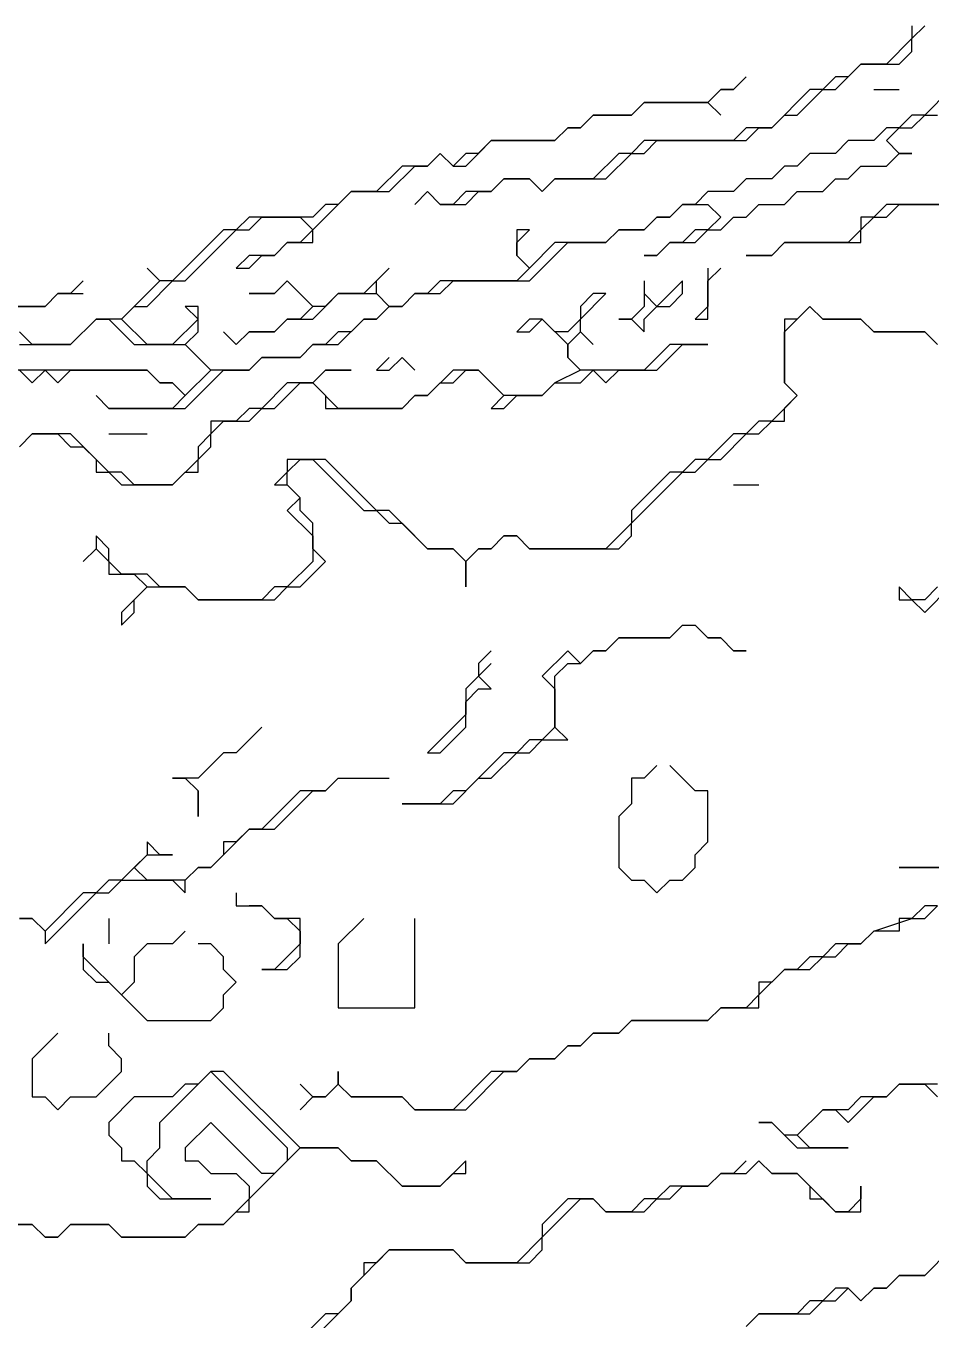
# Model space of a CAD drawing. Header units: metres. Extents: x 76363 to 76886, y 81203 to 81673.
# Drawn here: x 76602.4 to 76630.8, y 81321.6 to 81362.2 of the extents above; entities that cross this region are included whole.
import ezdxf

# ---------------------------------------------------------------- set-up
doc = ezdxf.new("R2010")
doc.units = ezdxf.units.M

msp = doc.modelspace()

# ---------------------------------------------------------------- linework, layer by layer
for points in [[(76630.2, 81362.2, 219.99), (76630.2, 81361.8, 219.98), (76629.4, 81361, 220.043), (76628.6, 81361, 219.98), (76628.2, 81360.6, 220), (76627.8, 81360.6, 219.965), (76627.4, 81360.2, 220.017), (76627, 81360.2, 220.06), (76625.8, 81359, 220.09), (76625, 81359, 220.1), (76624.6, 81358.6, 220.16), (76621.8, 81358.6, 219.82), (76621.4, 81358.2, 219.92), (76621, 81358.2, 219.885), (76620.2, 81357.4, 220.04), (76619, 81357.4, 219.9), (76618.6, 81357, 219.95), (76618.2, 81357.4, 219.82), (76617.4, 81357.4, 219.67), (76617, 81357, 219.653), (76616.2, 81357, 219.58), (76615.8, 81356.6, 219.57), (76615.4, 81356.6, 219.49), (76615, 81357, 219.36), (76614.6, 81356.6, 219.49), (76615, 81357, 219.36), (76615.4, 81356.6, 219.49), (76616.2, 81356.6, 219.715), (76616.6, 81357, 219.61), (76617, 81357, 219.653), (76617.4, 81357.4, 219.67), (76618.2, 81357.4, 219.82), (76618.6, 81357, 219.95), (76619, 81357.4, 219.9), (76620.6, 81357.4, 220.12), (76621.4, 81358.2, 219.92), (76621.8, 81358.2, 219.92), (76622.2, 81358.6, 219.87), (76625, 81358.6, 220.16), (76625.4, 81359, 220.1), (76625.8, 81359, 220.09), (76626.2, 81359.4, 219.995), (76626.6, 81359.4, 220.07), (76627.4, 81360.2, 220.017), (76627.8, 81360.2, 219.99), (76628.6, 81361, 219.98), (76629.8, 81361, 220.09), (76630.2, 81361.4, 220.07), (76630.2, 81361.8, 219.98), (76630.6, 81362.2, 219.99)], [(76631.4, 81360.2, 221.085), (76630.6, 81359.4, 221.3), (76630.2, 81359.4, 221.167), (76629.8, 81359, 221.322), (76629.4, 81359, 221.285), (76629, 81358.6, 221.292), (76628.2, 81358.6, 221.043), (76627.8, 81358.2, 221.336), (76627, 81358.2, 220.962), (76626.6, 81357.8, 221.088), (76626.2, 81357.8, 221), (76625.8, 81357.4, 221.2), (76625, 81357.4, 221.04), (76624.6, 81357, 221.33), (76623.8, 81357, 221.045), (76623.4, 81356.6, 221.177), (76623, 81356.6, 221.093), (76622.6, 81356.2, 221.36), (76622.2, 81356.2, 221.245), (76621.8, 81355.8, 221.495), (76621, 81355.8, 221.115), (76620.6, 81355.4, 221.383), (76619, 81355.4, 221.06), (76618.2, 81354.6, 221.43), (76617.8, 81355, 220.99), (76617.8, 81355.4, 220.66), (76618.2, 81355.8, 220.59), (76617.8, 81355.8, 220.6), (76617.8, 81355, 220.99), (76618.2, 81354.6, 221.43), (76617.8, 81354.2, 221.3), (76615.4, 81354.2, 220.91), (76615, 81353.8, 220.877), (76614.6, 81353.8, 220.72), (76614.2, 81353.4, 220.96), (76613.8, 81353.4, 220.903), (76613.4, 81353.8, 220.52), (76613.4, 81354.2, 220.46), (76613.8, 81354.6, 220.215), (76613, 81353.8, 220.45), (76612.2, 81353.8, 220.37), (76611.8, 81353.4, 220.51), (76611.4, 81353.4, 220.44), (76610.6, 81354.2, 219.935), (76610.2, 81353.8, 220.145), (76609.4, 81353.8, 219.773), (76610.2, 81353.8, 220.145), (76610.6, 81354.2, 219.935), (76611.4, 81353.4, 220.44), (76611, 81353, 220.57), (76610.6, 81353, 220.535), (76610.2, 81352.6, 220.48), (76609.4, 81352.6, 220.335), (76609, 81352.2, 220.505), (76608.6, 81352.6, 220.215), (76609, 81352.2, 220.505), (76609.4, 81352.6, 220.335), (76610.2, 81352.6, 220.48), (76610.6, 81353, 220.535), (76611.4, 81353, 220.645), (76612.2, 81353.8, 220.37), (76613.4, 81353.8, 220.52), (76613.8, 81353.4, 220.903), (76613.4, 81353, 221.02), (76613, 81353, 220.947), (76612.6, 81352.6, 221.31), (76612.2, 81352.6, 221.157), (76611.8, 81352.2, 221.28), (76611.4, 81352.2, 221.035), (76611, 81351.8, 221.285), (76609.8, 81351.8, 220.865), (76609.4, 81351.4, 221.005), (76608.2, 81351.4, 220.59), (76607.4, 81352.2, 219.79), (76607.8, 81352.6, 219.8), (76607.8, 81353.4, 219.603), (76607.4, 81353.4, 219.415), (76607.8, 81353, 219.74), (76607, 81352.2, 219.705), (76606.2, 81352.2, 219.63), (76605.4, 81353, 219.343), (76605.8, 81353.4, 219.31), (76606.2, 81353.4, 219.23), (76607, 81354.2, 219.145), (76607.4, 81354.2, 219.18), (76609, 81355.8, 219.09), (76609.4, 81355.8, 219.17), (76609.8, 81356.2, 219.202), (76611, 81356.2, 219.26), (76611.4, 81355.8, 219.24), (76611, 81355.4, 219.415), (76610.6, 81355.4, 219.41), (76610.2, 81355, 219.44), (76609.4, 81355, 219.32), (76609, 81354.6, 219.34), (76609.4, 81354.6, 219.42), (76609.8, 81355, 219.36), (76610.2, 81355, 219.44), (76610.6, 81355.4, 219.41), (76611.4, 81355.4, 219.41), (76611.4, 81355.8, 219.24), (76612.6, 81357, 219.25), (76613.8, 81357, 219.27), (76614.6, 81357.8, 219.24), (76615, 81357.8, 219.275), (76615.4, 81358.2, 219.26), (76615.8, 81357.8, 219.31), (76616.2, 81357.8, 219.31), (76617, 81358.6, 219.42), (76619, 81358.6, 219.565), (76619.4, 81359, 219.58), (76619.8, 81359, 219.58), (76620.2, 81359.4, 219.595), (76621.4, 81359.4, 219.67), (76621.8, 81359.8, 219.683), (76623.8, 81359.8, 219.75), (76624.2, 81359.4, 219.925), (76623.8, 81359.8, 219.75), (76624.2, 81360.2, 219.765), (76624.6, 81360.2, 219.767), (76625, 81360.6, 219.86), (76624.6, 81360.2, 219.767), (76624.2, 81360.2, 219.765), (76623.8, 81359.8, 219.75), (76621.8, 81359.8, 219.683), (76621.4, 81359.4, 219.67), (76620.2, 81359.4, 219.595), (76619.8, 81359, 219.58), (76619.4, 81359, 219.58), (76619, 81358.6, 219.565), (76617, 81358.6, 219.42), (76616.6, 81358.2, 219.4), (76616.2, 81358.2, 219.32), (76615.8, 81357.8, 219.31), (76615.4, 81358.2, 219.26), (76615, 81357.8, 219.275), (76614.2, 81357.8, 219.24), (76613.4, 81357, 219.25), (76612.6, 81357, 219.25), (76612.2, 81356.6, 219.27), (76611.8, 81356.6, 219.275), (76611.4, 81356.2, 219.26), (76609.4, 81356.2, 219.185), (76609, 81355.8, 219.09), (76608.6, 81355.8, 219.1), (76607, 81354.2, 219.145), (76606.6, 81354.2, 219.11), (76606.2, 81354.6, 219.125), (76606.6, 81354.2, 219.11), (76605.4, 81353, 219.343), (76604.6, 81353, 219.37), (76603.8, 81352.2, 219.68), (76602.6, 81352.2, 219.64), (76602.2, 81352.6, 219.51)], [(76629, 81360.2, 220.28), (76629.8, 81360.2, 220.413)], [(76602.2, 81351.4, 220.072), (76602.6, 81351, 220.21), (76603, 81351.4, 219.935), (76603.4, 81351, 220.227), (76603.8, 81351.4, 220.01), (76606.2, 81351.4, 219.998), (76606.6, 81351, 220.305), (76607, 81351, 220.365), (76607.4, 81350.6, 220.74), (76607, 81350.2, 220.793), (76605, 81350.2, 220.74), (76604.6, 81350.6, 220.617), (76605, 81350.2, 220.74), (76607.4, 81350.2, 221.073), (76608.6, 81351.4, 220.685), (76609.4, 81351.4, 221.005), (76609.8, 81351.8, 220.865), (76611, 81351.8, 221.285), (76611.4, 81352.2, 221.035), (76612.2, 81352.2, 221.35), (76613, 81353, 220.947), (76613.4, 81353, 221.02), (76613.8, 81353.4, 220.903), (76614.2, 81353.4, 220.96), (76614.6, 81353.8, 220.72), (76615.4, 81353.8, 221.077), (76615.8, 81354.2, 220.99), (76618.2, 81354.2, 221.555), (76619.4, 81355.4, 221.26), (76620.6, 81355.4, 221.383), (76621, 81355.8, 221.115), (76621.8, 81355.8, 221.495), (76622.2, 81356.2, 221.245), (76622.6, 81356.2, 221.36), (76623, 81356.6, 221.093), (76623.8, 81356.6, 221.34), (76624.2, 81356.2, 221.68), (76623.8, 81355.8, 221.72), (76623.4, 81355.8, 221.73), (76623, 81355.4, 221.63), (76622.6, 81355.4, 221.71), (76622.2, 81355, 221.69), (76621.8, 81355, 221.7), (76622.2, 81355, 221.69), (76622.6, 81355.4, 221.71), (76623.4, 81355.4, 221.63), (76623.8, 81355.8, 221.72), (76624.2, 81355.8, 221.487), (76624.6, 81356.2, 221.66), (76625, 81356.2, 221.66), (76625.4, 81356.6, 221.75), (76626.2, 81356.6, 221.547), (76626.6, 81357, 221.54), (76627.4, 81357, 221.45), (76627.8, 81357.4, 221.55), (76628.2, 81357.4, 221.505), (76628.6, 81357.8, 221.72), (76629.4, 81357.8, 221.72), (76629.8, 81358.2, 221.81), (76630.2, 81358.2, 221.73), (76629.8, 81358.2, 221.81), (76629.4, 81358.6, 221.523), (76629.8, 81359, 221.322), (76630.2, 81359, 221.46), (76630.6, 81359.4, 221.3), (76631, 81359.4, 221.585)], [(76631.8, 81356.6, 220.752), (76629.4, 81356.6, 221.13), (76629, 81356.2, 220.84), (76628.6, 81356.2, 220.88), (76628.6, 81355.8, 220.683), (76628.2, 81355.4, 220.133), (76626.2, 81355.4, 220.68), (76625.8, 81355, 220.42), (76625, 81355, 220.663), (76625.8, 81355, 220.42), (76626.2, 81355.4, 220.68), (76628.6, 81355.4, 220.133), (76628.6, 81355.8, 220.683), (76629, 81356.2, 220.84), (76629.4, 81356.2, 220.853), (76629.8, 81356.6, 221.138), (76632.2, 81356.6, 220.58)], [(76623.8, 81354.6, 220.89), (76623.8, 81353.4, 220.045), (76623.4, 81353, 219.955), (76623.8, 81353, 219.803), (76623.8, 81354.2, 220.638), (76624.2, 81354.6, 220.582)], [(76604.2, 81354.2, 219.27), (76603.8, 81353.8, 219.26), (76603.4, 81353.8, 219.295), (76603, 81353.4, 219.24), (76601.8, 81353.4, 219.275)], [(76621.8, 81354.2, 221.35), (76621.8, 81353.4, 221.085), (76621.4, 81353, 221.03), (76621, 81353, 221.07), (76621.4, 81353, 221.03), (76621.8, 81352.6, 220.74), (76621.8, 81353, 220.955), (76622.2, 81353.4, 220.895), (76622.6, 81353.4, 220.82), (76623, 81353.8, 220.79), (76623, 81354.2, 221.04), (76622.2, 81353.4, 220.895), (76621.8, 81353.8, 221.22)], [(76601.8, 81353.4, 219.275), (76603, 81353.4, 219.24), (76603.4, 81353.8, 219.295), (76604.2, 81353.8, 219.25)], [(76602.2, 81349, 220.945), (76602.6, 81349.4, 220.9), (76603.4, 81349.4, 220.82), (76603.8, 81349, 220.8), (76604.2, 81349, 220.87), (76604.6, 81348.6, 220.807), (76604.6, 81348.2, 220.56), (76605, 81348.2, 220.69), (76605.4, 81347.8, 220.59), (76607, 81347.8, 220.97), (76607.4, 81348.2, 221.013), (76607.8, 81348.2, 220.99), (76607.8, 81348.6, 221.16), (76608.2, 81349, 221.1), (76608.2, 81349.4, 221.11), (76608.6, 81349.8, 220.975), (76609.4, 81349.8, 220.952), (76609.8, 81350.2, 221.14), (76610.2, 81350.2, 221.14), (76611, 81351, 221.555), (76611.4, 81351, 221.63), (76611.8, 81350.6, 221.407), (76611.8, 81350.2, 220.98), (76614.2, 81350.2, 221.24), (76614.6, 81350.6, 221.3), (76615, 81350.6, 221.25), (76615.4, 81351, 221.31), (76615.8, 81351, 221.265), (76616.2, 81351.4, 221.4), (76616.6, 81351.4, 221.32), (76617.4, 81350.6, 220.973), (76617, 81350.2, 220.733), (76617.4, 81350.2, 220.623), (76617.8, 81350.6, 220.97), (76618.6, 81350.6, 220.935), (76619, 81351, 220.89), (76619.8, 81351, 220.528), (76620.2, 81351.4, 220.66), (76620.6, 81351, 220.28), (76621, 81351.4, 220.54), (76622.2, 81351.4, 219.77), (76623, 81352.2, 219.746), (76623.8, 81352.2, 219.035), (76622.6, 81352.2, 220.09), (76621.8, 81351.4, 220.115), (76619.8, 81351.4, 220.775), (76619.4, 81351.8, 221.083), (76619.4, 81352.2, 221.27), (76619.8, 81352.6, 221.285), (76620.2, 81352.2, 221.03), (76619.8, 81352.6, 221.285), (76619.8, 81353, 221.425), (76620.6, 81353.8, 221.413), (76620.2, 81353.8, 221.41), (76619.8, 81353.4, 221.48), (76619.8, 81353, 221.425), (76619.4, 81352.6, 221.36), (76619, 81352.6, 221.45), (76618.6, 81353, 221.575), (76618.2, 81353, 221.62), (76617.8, 81352.6, 221.6), (76618.2, 81352.6, 221.56), (76618.6, 81353, 221.575), (76619.4, 81352.2, 221.27), (76619.4, 81351.8, 221.083), (76619.8, 81351.4, 220.775), (76619, 81351, 220.89), (76618.6, 81350.6, 220.935), (76617.4, 81350.6, 220.973), (76616.6, 81351.4, 221.32), (76615.8, 81351.4, 221.4), (76615, 81350.6, 221.25), (76614.6, 81350.6, 221.3), (76614.2, 81350.2, 221.24), (76612.2, 81350.2, 220.98), (76611.4, 81351, 221.63), (76611.8, 81351.4, 221.597), (76612.6, 81351.4, 221.61), (76611.8, 81351.4, 221.597), (76611.4, 81351, 221.63), (76610.6, 81351, 221.515), (76609.8, 81350.2, 221.14), (76609.4, 81350.2, 221.145), (76609, 81349.8, 220.895), (76608.2, 81349.8, 221.17), (76608.2, 81349.4, 221.11), (76607.8, 81349, 221.203), (76607.8, 81348.6, 221.16), (76607, 81347.8, 220.97), (76605.8, 81347.8, 220.705), (76605.4, 81348.2, 220.76), (76605, 81348.2, 220.69), (76603.8, 81349.4, 220.855), (76602.6, 81349.4, 220.9), (76602.2, 81349, 220.945)], [(76631, 81352.2, 213.29), (76630.6, 81352.6, 213.852), (76629, 81352.6, 214.4), (76628.6, 81353, 215.273), (76627.4, 81353, 215.46), (76627, 81353.4, 216.231), (76626.6, 81353, 215.648), (76626.2, 81353, 215.86), (76626.2, 81351, 214.657), (76626.6, 81350.6, 214.28), (76625.8, 81349.8, 214.022), (76625.4, 81349.8, 214.3), (76625, 81349.4, 214.03), (76624.6, 81349.4, 214.356), (76623.8, 81348.6, 214.065), (76623.4, 81348.6, 214.525), (76623, 81348.2, 214.089), (76622.6, 81348.2, 214.305), (76621.4, 81347, 213.73), (76621.4, 81346.6, 213.326), (76620.6, 81345.8, 212.919), (76618.2, 81345.8, 213.707), (76617.8, 81346.2, 214.137), (76617.4, 81346.2, 214.396), (76617, 81345.8, 213.916), (76616.6, 81345.8, 214.297), (76616.2, 81345.4, 213.987), (76615.8, 81345.8, 214.83), (76615, 81345.8, 215.07), (76613.8, 81347, 217.202), (76613.4, 81347, 216.98), (76611.8, 81348.6, 218.8), (76610.6, 81348.6, 218.882), (76610.6, 81348.2, 218.367), (76610.2, 81347.8, 218.502), (76610.6, 81347.8, 218.056), (76611, 81347.4, 217.52), (76610.6, 81347, 217.59), (76611.4, 81346.2, 216.563), (76611.4, 81345.4, 215.758), (76610.6, 81344.6, 214.99), (76610.2, 81344.6, 215.24), (76609.8, 81344.2, 214.643), (76607.8, 81344.2, 215.197), (76607.4, 81344.6, 215.908), (76606.6, 81344.6, 216.45), (76606.2, 81345, 217.165), (76605.4, 81345, 217.073), (76605, 81345.4, 217.5), (76605, 81345.8, 217.993), (76604.6, 81346.2, 218.36), (76604.6, 81345.8, 217.932), (76604.2, 81345.4, 217.55), (76604.6, 81345.8, 217.932), (76605, 81345.4, 217.5), (76605, 81345, 217.1), (76605.8, 81345, 217.057), (76606.2, 81344.6, 216.437), (76605.4, 81343.8, 215.933), (76605.4, 81343.4, 215.72), (76605.8, 81343.8, 215.74), (76605.8, 81344.2, 216.005), (76606.2, 81344.6, 216.437), (76607.4, 81344.6, 215.908), (76607.8, 81344.2, 215.197), (76610.2, 81344.2, 214.593), (76610.6, 81344.6, 214.99), (76611, 81344.6, 215.05), (76611.8, 81345.4, 215.755), (76611.4, 81345.8, 216.256), (76611.4, 81346.6, 216.84), (76611, 81347, 217.315), (76611, 81347.4, 217.52), (76610.6, 81347.8, 218.056), (76610.6, 81348.2, 218.367), (76611, 81348.6, 218.717), (76611.4, 81348.6, 218.675), (76613, 81347, 216.928), (76613.4, 81347, 216.98), (76613.8, 81346.6, 216.25), (76614.2, 81346.6, 216.397), (76615, 81345.8, 215.07), (76615.8, 81345.8, 214.83), (76616.2, 81345.4, 213.987), (76616.2, 81344.6, 213.36), (76616.2, 81345.4, 213.987), (76616.6, 81345.8, 214.297), (76617, 81345.8, 213.916), (76617.4, 81346.2, 214.396), (76617.8, 81346.2, 214.137), (76618.2, 81345.8, 213.707), (76621, 81345.8, 212.683), (76621.4, 81346.2, 212.9), (76621.4, 81346.6, 213.326), (76623, 81348.2, 214.089), (76623.4, 81348.2, 213.727), (76623.8, 81348.6, 214.065), (76624.2, 81348.6, 213.803), (76625, 81349.4, 214.03), (76625.4, 81349.4, 213.892), (76625.8, 81349.8, 214.022), (76626.2, 81349.8, 213.67), (76626.2, 81350.2, 214.128), (76626.6, 81350.6, 214.28), (76626.2, 81351, 214.657), (76626.2, 81352.6, 215.614), (76627, 81353.4, 216.231), (76627.4, 81353, 215.46), (76628.6, 81353, 215.273), (76629, 81352.6, 214.4), (76630.6, 81352.6, 213.852), (76631, 81352.2, 213.29)], [(76602.2, 81352.2, 219.65), (76603.8, 81352.2, 219.68), (76604.6, 81353, 219.37), (76605, 81353, 219.44), (76605.8, 81352.2, 219.63), (76607.4, 81352.2, 219.79), (76608.2, 81351.4, 220.59), (76607.4, 81350.6, 220.74), (76607, 81351, 220.365), (76606.6, 81351, 220.305), (76606.2, 81351.4, 219.998), (76601, 81351.4, 220)], [(76613.8, 81351.8, 221.235), (76613.4, 81351.4, 221.41), (76613.8, 81351.4, 221.26), (76614.2, 81351.8, 221.2), (76614.6, 81351.4, 220.985), (76614.2, 81351.8, 221.2)], [(76605, 81349.4, 221.085), (76606.2, 81349.4, 221.19)], [(76624.6, 81347.8, 213.01), (76625.4, 81347.8, 212.935)], [(76631, 81344.6, 210.97), (76630.6, 81344.2, 211.075), (76630.2, 81344.2, 211.155), (76629.8, 81344.6, 211.37), (76629.8, 81344.2, 211.283), (76630.2, 81344.2, 211.155), (76630.6, 81343.8, 210.93), (76631.4, 81344.6, 210.895)], [(76623, 81343.4, 211.415), (76622.6, 81343, 211.28), (76621, 81343, 211.443), (76620.6, 81342.6, 211.31), (76620.2, 81342.6, 211.43), (76619.8, 81342.2, 211.215), (76619.4, 81342.6, 211.503), (76618.6, 81341.8, 211.355), (76619, 81341.4, 211.093), (76619, 81340.2, 210.87), (76618.6, 81339.8, 210.77), (76618.2, 81339.8, 210.81), (76617.8, 81339.4, 210.783), (76617.4, 81339.4, 210.87), (76616.2, 81338.2, 210.63), (76615.8, 81338.2, 210.71), (76615.4, 81337.8, 210.7), (76614.2, 81337.8, 210.925), (76615.8, 81337.8, 210.62), (76616.6, 81338.6, 210.76), (76617, 81338.6, 210.73), (76617.8, 81339.4, 210.783), (76618.2, 81339.4, 210.68), (76618.6, 81339.8, 210.77), (76619.4, 81339.8, 210.74), (76619, 81340.2, 210.87), (76619, 81341.8, 211.24), (76619.4, 81342.2, 211.255), (76619.8, 81342.2, 211.215), (76620.2, 81342.6, 211.43), (76620.6, 81342.6, 211.31), (76621, 81343, 211.443), (76622.6, 81343, 211.28), (76623, 81343.4, 211.415), (76623.4, 81343.4, 211.293), (76623.8, 81343, 211.085), (76624.2, 81343, 211.08), (76624.6, 81342.6, 210.985), (76625, 81342.6, 211), (76624.6, 81342.6, 210.985), (76624.2, 81343, 211.08), (76623.8, 81343, 211.085), (76623.4, 81343.4, 211.293)], [(76617, 81342.6, 212.123), (76616.6, 81342.2, 212.052), (76616.6, 81341.8, 211.82), (76616.2, 81341.4, 211.79), (76616.2, 81340.6, 211.43), (76615, 81339.4, 211.385), (76615.4, 81339.4, 211.15), (76616.2, 81340.2, 211.34), (76616.2, 81341, 211.675), (76616.6, 81341.4, 211.69), (76617, 81341.4, 211.54), (76616.6, 81341.8, 211.82), (76617, 81342.2, 211.835)], [(76609.8, 81340.2, 212.067), (76609, 81339.4, 211.97), (76608.6, 81339.4, 212.182), (76607.8, 81338.6, 211.998), (76607, 81338.6, 212.405), (76607.4, 81338.6, 212.252), (76607.8, 81338.2, 211.757), (76607.8, 81337.4, 211.43), (76607.8, 81338.2, 211.757)], [(76622.2, 81339, 210.57), (76621.8, 81338.6, 210.665), (76621.4, 81338.6, 210.607), (76621.4, 81337.8, 210.64), (76621, 81337.4, 210.5), (76621, 81335.8, 210.505), (76621.4, 81335.4, 210.56), (76621.8, 81335.4, 210.797), (76622.2, 81335, 210.66), (76622.6, 81335.4, 210.82), (76623, 81335.4, 210.74), (76623.4, 81335.8, 210.57), (76623.4, 81336.2, 210.705), (76623.8, 81336.6, 210.61), (76623.8, 81338.2, 210.605), (76623.4, 81338.2, 210.61), (76622.6, 81339, 210.56)], [(76612.2, 81338.6, 211.238), (76611.8, 81338.2, 210.98), (76611, 81338.2, 211.07), (76609.8, 81337, 210.75), (76609.4, 81337, 210.83), (76609, 81336.6, 210.775), (76608.6, 81336.6, 210.867), (76608.6, 81336.2, 210.8), (76608.2, 81335.8, 210.778), (76607.8, 81335.8, 210.86), (76607.4, 81335.4, 210.77), (76606.2, 81335.4, 211.01), (76605.8, 81335.8, 211.17), (76606.2, 81336.2, 211.26), (76607, 81336.2, 211.14), (76606.6, 81336.2, 211.305), (76606.2, 81336.6, 211.517), (76606.2, 81336.2, 211.26), (76605.4, 81335.4, 211.083), (76605, 81335.4, 211.12), (76604.6, 81335, 211.07), (76604.2, 81335, 211.065), (76603, 81333.8, 210.783), (76602.6, 81334.2, 210.96), (76602.2, 81334.2, 210.96)], [(76602.2, 81334.2, 210.96), (76602.6, 81334.2, 210.96), (76603, 81333.8, 210.783), (76603, 81333.4, 210.615), (76604.6, 81335, 211.07), (76605, 81335, 210.95), (76605.4, 81335.4, 211.083), (76607, 81335.4, 210.88), (76607.4, 81335, 210.75), (76607.4, 81335.4, 210.77), (76607.8, 81335.8, 210.86), (76608.2, 81335.8, 210.778), (76609.4, 81337, 210.83), (76610.2, 81337, 210.67), (76611.4, 81338.2, 211.11), (76611.8, 81338.2, 210.98), (76612.2, 81338.6, 211.238), (76613.8, 81338.6, 211.235)], [(76631.4, 81335.8, 211.01), (76629.8, 81335.8, 211.01), (76631.4, 81335.8, 211.01)], [(76609, 81335, 210.59), (76609, 81334.6, 210.53), (76609.8, 81334.6, 210.72), (76610.2, 81334.2, 210.66), (76610.6, 81334.2, 210.55), (76611, 81333.8, 210.53), (76611, 81333.4, 210.55), (76610.2, 81332.6, 210.71), (76609.8, 81332.6, 210.67), (76610.6, 81332.6, 210.55), (76611, 81333, 210.532), (76611, 81334.2, 210.51), (76610.2, 81334.2, 210.66), (76609.8, 81334.6, 210.72), (76609.4, 81334.6, 210.57)], [(76631, 81334.6, 210.765), (76630.6, 81334.6, 210.78), (76630.2, 81334.2, 210.71), (76629.8, 81334.2, 210.79), (76629.8, 81333.8, 210.697), (76629, 81333.8, 210.77), (76628.6, 81333.4, 210.76), (76627.8, 81333.4, 210.835), (76627.4, 81333, 210.89), (76627, 81333, 210.9), (76626.6, 81332.6, 210.887), (76626.2, 81332.6, 210.885), (76625.8, 81332.2, 210.87), (76625.4, 81332.2, 210.79), (76625.4, 81331.8, 210.7), (76625, 81331.4, 210.645), (76624.2, 81331.4, 210.61), (76623.8, 81331, 210.515), (76621.4, 81331, 210.76), (76621, 81330.6, 210.81), (76620.2, 81330.6, 210.78), (76619.8, 81330.2, 210.73), (76619.4, 81330.2, 210.725), (76619, 81329.8, 210.635), (76618.2, 81329.8, 210.56), (76617.8, 81329.4, 210.47), (76617, 81329.4, 210.62), (76615.8, 81328.2, 210.65), (76614.6, 81328.2, 210.73), (76614.2, 81328.6, 210.75), (76612.6, 81328.6, 210.68), (76612.2, 81329, 210.7), (76612.2, 81329.4, 210.71), (76612.2, 81329, 210.7), (76611.8, 81328.6, 210.58), (76611.4, 81328.6, 210.503), (76611, 81329, 210.47), (76611.4, 81328.6, 210.503), (76611, 81328.2, 210.44), (76611.4, 81328.6, 210.503), (76611.8, 81328.6, 210.58), (76612.2, 81329, 210.7), (76612.6, 81328.6, 210.68), (76614.2, 81328.6, 210.75), (76614.6, 81328.2, 210.73), (76616.2, 81328.2, 210.65), (76617.4, 81329.4, 210.54), (76617.8, 81329.4, 210.47), (76618.2, 81329.8, 210.56), (76619, 81329.8, 210.635), (76619.4, 81330.2, 210.725), (76619.8, 81330.2, 210.73), (76620.2, 81330.6, 210.78), (76621, 81330.6, 210.81), (76621.4, 81331, 210.76), (76623.8, 81331, 210.515), (76624.2, 81331.4, 210.61), (76625.4, 81331.4, 210.565), (76625.4, 81331.8, 210.7), (76626.2, 81332.6, 210.885), (76627, 81332.6, 210.84), (76627.4, 81333, 210.89), (76627.8, 81333, 210.82), (76628.2, 81333.4, 210.8), (76628.6, 81333.4, 210.76), (76629, 81333.8, 210.77), (76630.2, 81334.2, 210.71), (76630.6, 81334.2, 210.71), (76631, 81334.6, 210.765)], [(76605, 81334.2, 210.875), (76605, 81333.4, 210.84)], [(76613, 81334.2, 210.46), (76612.2, 81333.4, 210.43), (76612.2, 81331.4, 210.58), (76614.6, 81331.4, 210.57), (76614.6, 81334.2, 210.535)], [(76607.4, 81333.8, 210.78), (76607, 81333.4, 210.783), (76606.2, 81333.4, 210.99), (76605.8, 81333, 210.9), (76605.8, 81332.2, 210.78), (76605.4, 81331.8, 210.62), (76604.2, 81333, 210.59), (76604.2, 81333.4, 210.61), (76604.2, 81332.6, 210.58), (76604.6, 81332.2, 210.56), (76605, 81332.2, 210.713), (76606.2, 81331, 210.677), (76608.2, 81331, 210.53), (76608.6, 81331.4, 210.607), (76608.6, 81331.8, 210.72), (76609, 81332.2, 210.505), (76608.6, 81332.6, 210.67), (76608.6, 81333, 210.58), (76608.2, 81333.4, 210.6), (76607.8, 81333.4, 210.715)], [(76603.4, 81330.6, 210.57), (76602.6, 81329.8, 210.53), (76602.6, 81328.6, 210.595), (76603, 81328.6, 210.865), (76603.4, 81328.2, 210.56), (76603.8, 81328.6, 210.924), (76604.6, 81328.6, 210.745), (76605.4, 81329.4, 210.51), (76605.4, 81329.8, 210.525), (76605, 81330.2, 210.54), (76605, 81330.6, 210.56)], [(76601.4, 81324.6, 210.85), (76602.6, 81324.6, 210.92), (76603, 81324.2, 210.98), (76603.4, 81324.2, 210.97), (76603.8, 81324.6, 210.92), (76605, 81324.6, 210.76), (76605.4, 81324.2, 210.66), (76607.4, 81324.2, 210.54), (76607.8, 81324.6, 210.59), (76608.6, 81324.6, 210.555), (76609, 81325, 210.99), (76609.4, 81325, 210.91), (76609.4, 81325.4, 211.235), (76611, 81327, 210.3), (76612.2, 81327, 210.2), (76612.6, 81326.6, 210.01), (76613.4, 81326.6, 209.923), (76614.2, 81325.8, 209.345), (76615.4, 81325.8, 208.903), (76615.8, 81326.2, 209.028), (76616.2, 81326.2, 208.835), (76616.2, 81326.6, 209.184), (76615.4, 81325.8, 208.903), (76614.2, 81325.8, 209.345), (76613.4, 81326.6, 209.923), (76612.6, 81326.6, 210.01), (76612.2, 81327, 210.2), (76611, 81327, 210.3), (76608.6, 81329.4, 210.34), (76608.2, 81329.4, 210.35), (76607.8, 81329, 210.465), (76607.4, 81329, 210.525), (76607, 81328.6, 210.63), (76605.8, 81328.6, 210.55), (76605, 81327.8, 210.515), (76605, 81327.4, 210.57), (76605.4, 81327, 210.705), (76605.4, 81326.6, 210.575), (76605.8, 81326.6, 210.77), (76606.2, 81326.2, 210.635), (76606.2, 81325.8, 210.73), (76606.6, 81325.4, 210.755), (76608.2, 81325.4, 211.163), (76607, 81325.4, 210.9), (76606.2, 81326.2, 210.635), (76606.2, 81326.6, 210.84), (76606.6, 81327, 211.03), (76606.6, 81327.8, 210.89), (76608.2, 81329.4, 210.35), (76610.6, 81327, 210.385), (76610.6, 81326.6, 210.365), (76610.2, 81326.2, 210.91), (76609.8, 81326.2, 211.347), (76608.2, 81327.8, 211.378), (76607.4, 81327, 211.585), (76607.4, 81326.6, 211.605), (76607.8, 81326.6, 211.8), (76608.2, 81326.2, 211.815), (76609, 81326.2, 211.74), (76609.4, 81325.8, 211.525), (76609.4, 81325.4, 211.235), (76608.6, 81324.6, 210.555), (76607.8, 81324.6, 210.59), (76607.4, 81324.2, 210.54), (76605.4, 81324.2, 210.66), (76605, 81324.6, 210.76), (76603.8, 81324.6, 210.92), (76603.4, 81324.2, 210.97), (76603, 81324.2, 210.98), (76602.6, 81324.6, 210.92), (76601.8, 81324.6, 210.817)], [(76631, 81329, 204.948), (76629.8, 81329, 205.607), (76629.4, 81328.6, 205.157), (76628.6, 81328.6, 205.43), (76628.2, 81328.2, 205.218), (76627.4, 81328.2, 205.738), (76626.6, 81327.4, 205.51), (76626.2, 81327.4, 205.75), (76625.8, 81327.8, 206.308), (76625.4, 81327.8, 206.54), (76625.8, 81327.8, 206.308), (76626.6, 81327, 205.026), (76628.2, 81327, 204.195), (76627, 81327, 204.97), (76626.6, 81327.4, 205.51), (76627.4, 81328.2, 205.738), (76627.8, 81328.2, 205.38), (76628.2, 81327.8, 204.752), (76629, 81328.6, 205.458), (76629.4, 81328.6, 205.157), (76629.8, 81329, 205.607), (76630.6, 81329, 205.283), (76631, 81328.6, 204.56)], [(76625, 81326.6, 204.57), (76624.6, 81326.2, 204.356), (76624.2, 81326.2, 204.776), (76623.8, 81325.8, 204.222), (76622.6, 81325.8, 204.29), (76622.2, 81325.4, 204.17), (76621.8, 81325.4, 204.378), (76621.4, 81325, 204.115), (76620.6, 81325, 204.363), (76620.2, 81325.4, 205.02), (76619.4, 81325.4, 205.15), (76618.6, 81324.6, 204.966), (76618.6, 81324.2, 204.392), (76617.8, 81323.4, 203.822), (76616.2, 81323.4, 204.478), (76615.8, 81323.8, 205.326), (76613.8, 81323.8, 205.763), (76613.4, 81323.4, 205.215), (76613, 81323.4, 205.51), (76613, 81323, 204.99), (76612.6, 81322.6, 204.885), (76612.6, 81322.2, 204.575), (76612.2, 81321.8, 204.497), (76611.8, 81321.8, 204.694), (76610.2, 81320.2, 203.002)], [(76610.6, 81320.2, 202.877), (76612.6, 81322.2, 204.575), (76612.6, 81322.6, 204.885), (76613.8, 81323.8, 205.763), (76615.8, 81323.8, 205.326), (76616.2, 81323.4, 204.478), (76618.2, 81323.4, 203.533), (76618.6, 81323.8, 203.842), (76618.6, 81324.2, 204.392), (76619.8, 81325.4, 205.02), (76620.2, 81325.4, 205.02), (76620.6, 81325, 204.363), (76621.8, 81325, 203.852), (76622.2, 81325.4, 204.17), (76622.6, 81325.4, 203.92), (76623, 81325.8, 204.287), (76623.8, 81325.8, 204.222), (76624.2, 81326.2, 204.776), (76625, 81326.2, 204.202), (76625.4, 81326.6, 204.803), (76625.8, 81326.2, 204.22), (76626.6, 81326.2, 204.09), (76627, 81325.8, 203.533), (76627, 81325.4, 203.06), (76627.4, 81325.4, 203.13), (76627.8, 81325, 202.58), (76628.6, 81325, 202.342), (76628.6, 81325.8, 203.07), (76628.6, 81325.4, 202.794), (76628.2, 81325, 202.42), (76627.8, 81325, 202.58), (76626.6, 81326.2, 204.09), (76625.8, 81326.2, 204.22), (76625.4, 81326.6, 204.803)], [(76612.2, 81325.8, 209.41)], [(76608.2, 81323.8, 210.06)], [(76631.4, 81323.8, 200.94), (76630.6, 81323, 200.64), (76629.8, 81323, 200.795), (76629.4, 81322.6, 200.55), (76629, 81322.6, 200.577), (76628.6, 81322.2, 200.457), (76628.2, 81322.6, 200.787), (76627.8, 81322.6, 200.825), (76627.4, 81322.2, 200.61), (76627, 81322.2, 200.797), (76626.6, 81321.8, 200.64), (76625.4, 81321.8, 200.7), (76625, 81321.4, 200.437)], [(76625, 81321.4, 200.437), (76625.4, 81321.8, 200.7), (76627, 81321.8, 200.545), (76627.4, 81322.2, 200.61), (76627.8, 81322.2, 200.53), (76628.2, 81322.6, 200.787), (76628.6, 81322.2, 200.457), (76629, 81322.6, 200.577), (76629.4, 81322.6, 200.55), (76629.8, 81323, 200.795), (76630.6, 81323, 200.64), (76631, 81323.4, 200.77)]]:
    msp.add_polyline3d(points)

doc.saveas('drawing.dxf')
